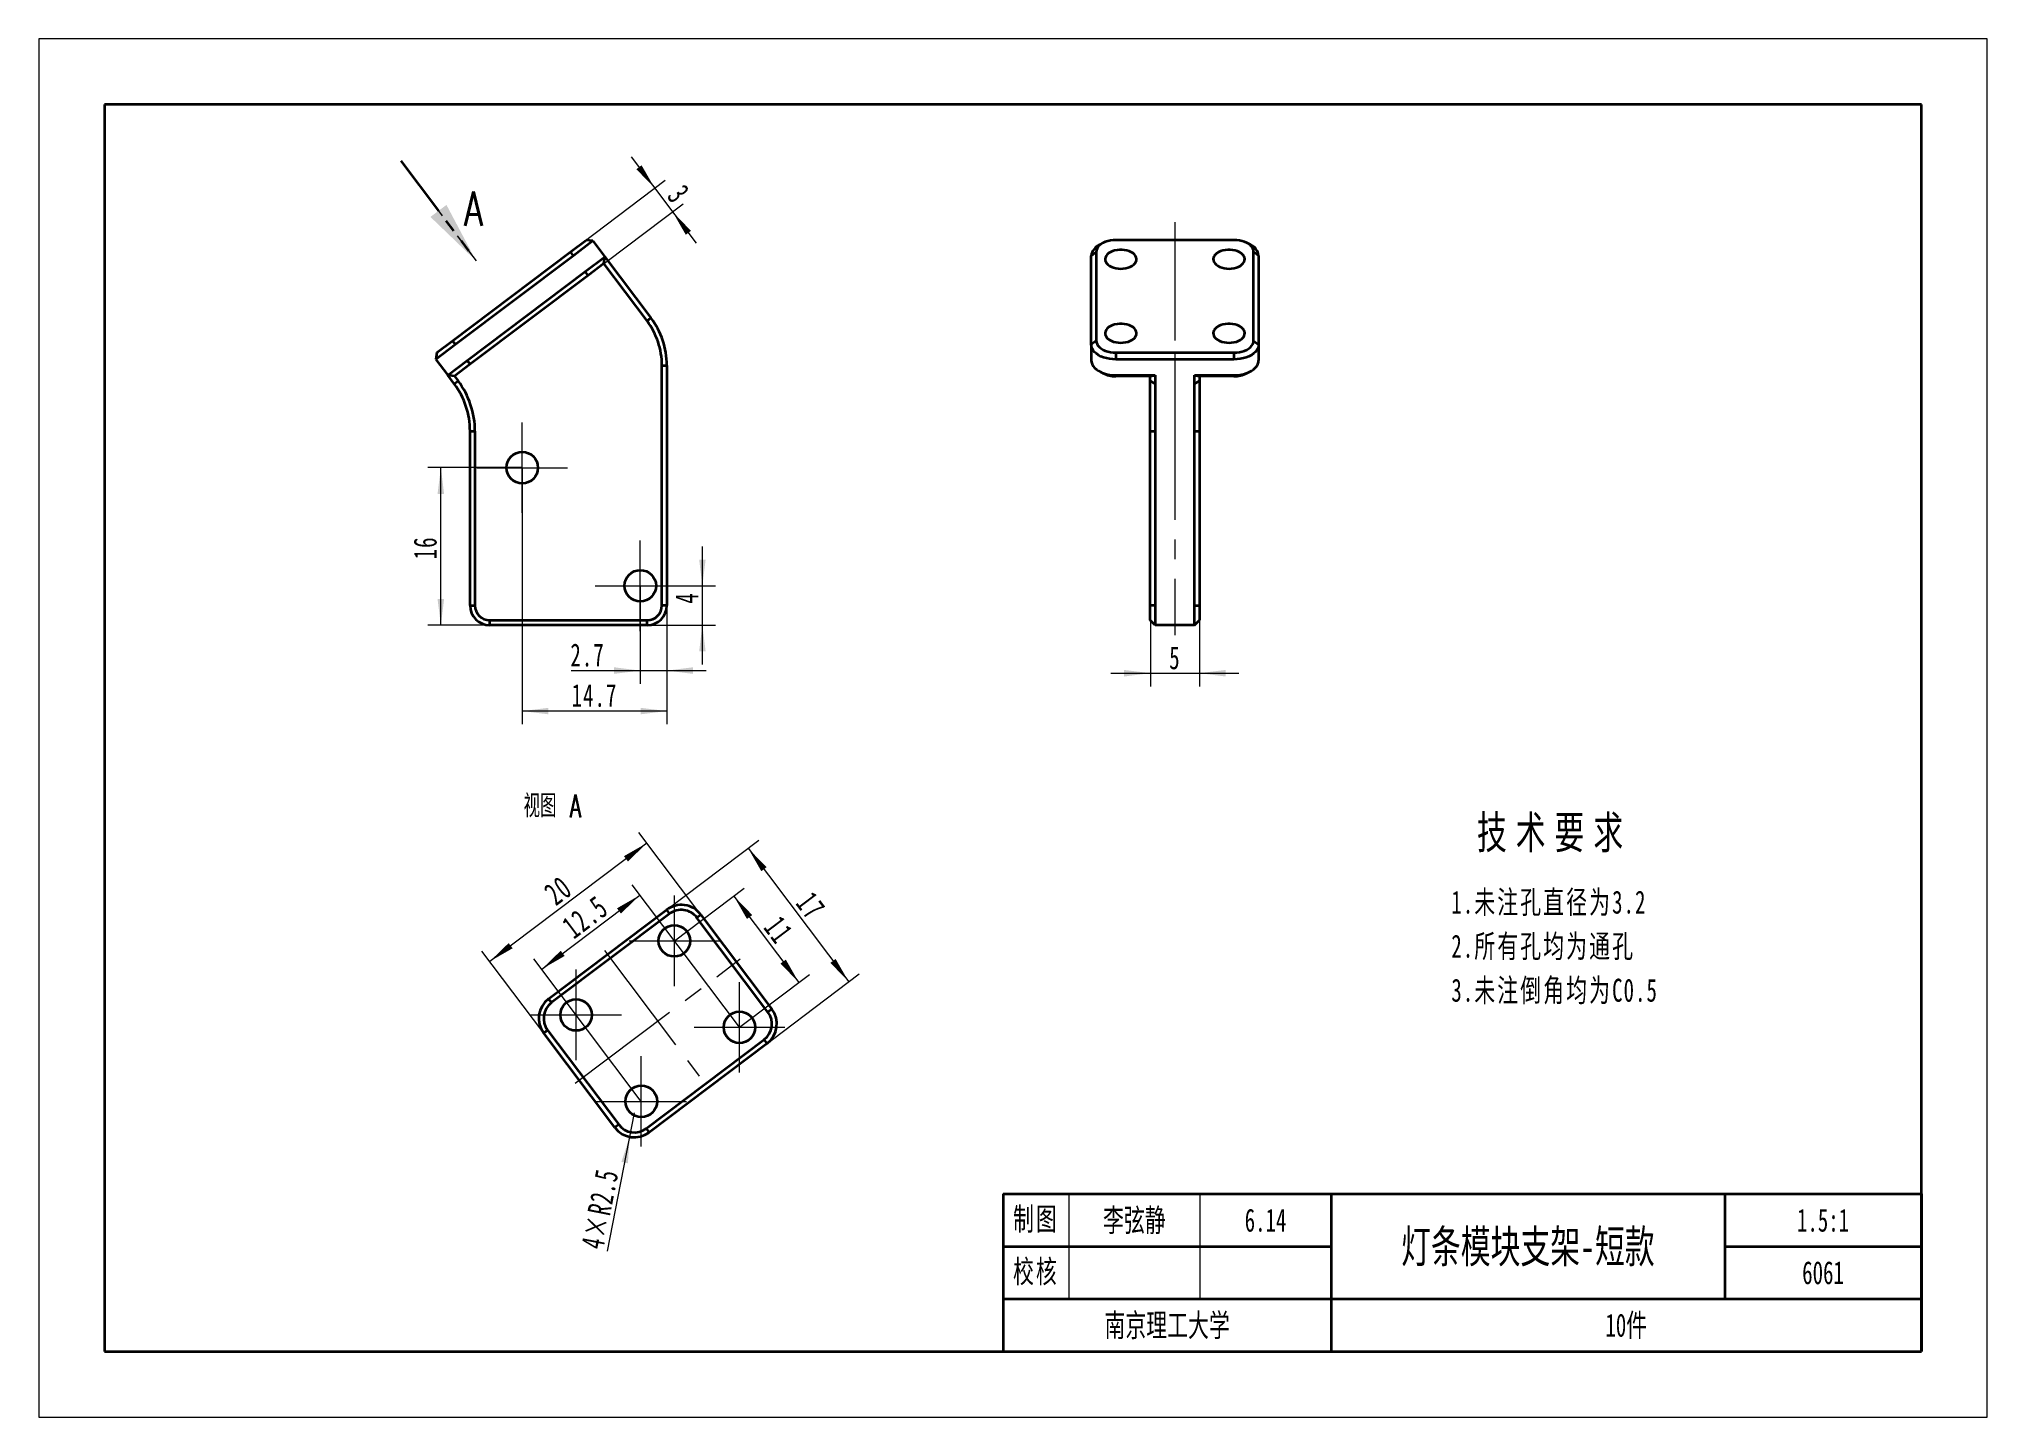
# Model space of a CAD drawing. Header units: millimetres. Extents: x -99 to 99, y -70 to 70.
import ezdxf
from ezdxf.enums import TextEntityAlignment as Align

# ---------------------------------------------------------------- set-up
doc = ezdxf.new("R2010")
doc.units = ezdxf.units.MM
for name, pattern in [('HIDDEN', [1.905, 1.27, -0.635]), ('PHANTOM', [12.7, 6.35, -1.27, 1.27, -1.27, 1.27, -1.27]), ('点画线', [18, 12, -2, 2, -2])]:
    doc.linetypes.add(name, pattern=pattern)
doc.layers.get('0').update_dxf_attribs({"lineweight": 35})
for name, color, linetype, lineweight in [('中心线层', 1, '点画线', 18), ('尺寸线层', 3, 'Continuous', 18), ('粗实线层', 7, 'Continuous', 35), ('细实线层', 7, 'Continuous', 18)]:
    doc.layers.add(name, color=color, linetype=linetype, lineweight=lineweight)
doc.styles.add('SLDTEXTSTYLE5', font='txt.shx', dxfattribs={"width": 0.7, "bigfont": 'gbcbig.shx'})
doc.styles.add('SLDTEXTSTYLE6', font='txt.shx', dxfattribs={"width": 0.65, "bigfont": 'bigfont.shx'})
doc.styles.add('TitleStyle', font='', dxfattribs={"width": 0.667})
doc.styles.add('标准', font='', dxfattribs={"width": 0.667})
doc.styles.get('TitleStyle').set_extended_font_data('宋体')
doc.styles.get('标准').set_extended_font_data('宋体')
doc.dimstyles.new('GB_尺寸', dxfattribs={"dimscale": 0.666667, "dimtxt": 3.5, "dimasz": 4, "dimexe": 2, "dimexo": 0, "dimtad": 1, "dimdsep": 46, "dimtxsty": '标准', "dimblk": '_CAXARROW', "dimcen": 0, "dimdle": 8, "dimazin": 2, "dimtfac": 0.707107, "dimtdec": 3, "dimtmove": 2, "dimatfit": 3, "dimfxl": 0, "dimfrac": 2, "dimtolj": 1, "dimarcsym": 0})

# ---------------------------------------------------------------- blocks, each defined once
blk = doc.blocks.new('$CAXA_FRAME_13B17AC1$')
at = {"layer": '粗实线层'}
for p, q in [((-138.5, 95), (-138.5, -95)), ((138.5, 95), (-138.5, 95)), ((138.5, -95), (138.5, 95)), ((-138.5, -95), (138.5, -95))]:
    blk.add_line(p, q, dxfattribs=at)
at = {"layer": '细实线层'}
for p, q in [((148.5, 105), (-148.5, 105)), ((-148.5, 105), (-148.5, -105)), ((148.5, -105), (148.5, 105)), ((-148.5, -105), (148.5, -105))]:
    blk.add_line(p, q, dxfattribs=at)
blk = doc.blocks.new('$CAXA_TITLE_151E506F$')
at = {"layer": '粗实线层'}
for p, q in [((-140, 24), (-140, 0)), ((-140, 24), (0, 24)), ((-90, 24), (-90, 0)), ((-30, 24), (-30, 8)), ((0, 24), (0, 0)), ((0, 24), (0, 8)), ((-140, 16), (-90, 16)), ((-30, 16), (0, 16)), ((-140, 8), (0, 8)), ((-140, 0), (0, 0))]:
    blk.add_line(p, q, dxfattribs=at)
at = {"layer": '细实线层'}
for p, q in [((-130, 24), (-130, 8)), ((-110, 24), (-110, 8))]:
    blk.add_line(p, q, dxfattribs=at)
at = {"layer": '尺寸线层', "char_height": 3.481, "width": 18, "attachment_point": 5, "line_spacing_factor": 0.963108, "style": '标准'}
for s, insert in [('\\T1.1;制图', (-135, 20)), ('\\T1.1;校核', (-135, 12))]:
    blk.add_mtext(s, dxfattribs=dict(at, insert=insert))
at = {"layer": '尺寸线层', "style": '标准', "width": 0.667}
for tag, height, p in [('制图签名', 3.63, (-120, 20)), ('制图日期', 3.63, (-100, 20)), ('图纸比例', 3.63, (-15, 20)), ('图纸名称', 5.19, (-60, 16)), ('校核签名', 3.63, (-120, 12)), ('校核日期', 3.63, (-100, 12)), ('重量', 3.63, (-15, 12)), ('院校名称', 3.63, (-115, 4)), ('图纸编号', 3.63, (-45, 4))]:
    blk.add_attdef(tag, text='', height=height, dxfattribs=at).set_placement(p, align=Align.MIDDLE_CENTER)
blk = doc.blocks.new('SW_PROJECTIONARROW_0')
at = {"linetype": 'Continuous', "lineweight": 25}
blk.add_hatch(color=0, dxfattribs=at).paths.add_polyline_path([(-197.74, 268.77), (-200.75, 274.45), (-202.38, 273.23)], flags=0)
blk.add_hatch(color=0, dxfattribs=at).paths.add_polyline_path([(-197.74, 268.77), (-200.75, 274.45), (-202.38, 273.23)], flags=0)
at = {"color": 0, "linetype": 'HIDDEN', "lineweight": 18}
blk.add_line((-205.39, 278.91), (-197.74, 268.77), dxfattribs=at)
blk.add_line((-205.39, 278.91), (-197.74, 268.77), dxfattribs=at)
at = {"color": 0, "linetype": 'PHANTOM', "lineweight": 35}
blk.add_line((-205.39, 278.91), (-197.74, 268.77), dxfattribs=at)
at = {"color": 0, "linetype": 'Continuous', "lineweight": 25, "insert": (-198.95, 275.81), "char_height": 3.5, "width": 2.8, "attachment_point": 1, "style": 'SLDTEXTSTYLE5'}
blk.add_mtext('A', dxfattribs=at)
blk.add_mtext('A', dxfattribs=at)
blk = doc.blocks.new('*X5')
at = {"layer": '尺寸线层', "linetype": 'Continuous'}
for points in [[(-37.21, -11.69), (-39.14, -13.56), (-39.54, -13.02)], [(-53.19, -23.72), (-50.86, -22.38), (-51.26, -21.85)]]:
    blk.add_hatch(color=0, dxfattribs=at).paths.add_polyline_path(points, flags=0)
at = {"layer": '尺寸线层', "color": 0, "linetype": 'Continuous'}
for p, q in [((-37.21, -11.69), (-53.19, -23.72)), ((-31.73, -18.97), (-38.02, -10.62)), ((-47.7, -31.01), (-53.99, -22.66))]:
    blk.add_line(p, q, dxfattribs=at)
at = {"layer": '尺寸线层', "color": 0, "insert": (-46.23, -16.52), "char_height": 2.333, "width": 4.6667, "attachment_point": 5, "rotation": 37, "line_spacing_factor": 1.15057, "style": '标准'}
blk.add_mtext('\\T1.1;20', dxfattribs=at)
blk = doc.blocks.new('_CAXARROW')
blk.add_hatch(color=0).paths.add_polyline_path([(0, 0), (-1, 0.125), (-1, -0.125)], flags=0)
blk = doc.blocks.new('*X6')
at = {"layer": '尺寸线层', "linetype": 'Continuous'}
blk.add_hatch(color=0, dxfattribs=at).paths.add_polyline_path([(-38.96, -41.54), (-39.8, -44.09), (-39.14, -44.22)], flags=0)
at = {"layer": '尺寸线层', "color": 0, "linetype": 'Continuous'}
blk.add_line((-41.23, -53.15), (-38.48, -39.08), dxfattribs=at)
at = {"layer": '尺寸线层', "color": 0, "linetype": 'Continuous', "insert": (-41.99, -48.86), "char_height": 2.3333, "width": 16.2589, "attachment_point": 5, "rotation": 78.9395, "line_spacing_factor": 1.15057, "style": '标准'}
blk.add_mtext('\\T1.1;4×R2.5', dxfattribs=at)
blk = doc.blocks.new('*X7')
at = {"layer": '尺寸线层', "linetype": 'Continuous'}
for points in [[(-36.41, 54.84), (-37.75, 57.17), (-38.28, 56.77)], [(-34.6, 52.44), (-32.73, 50.51), (-33.26, 50.11)]]:
    blk.add_hatch(color=0, dxfattribs=at).paths.add_polyline_path(points, flags=0)
at = {"layer": '尺寸线层', "color": 0, "linetype": 'Continuous'}
for p, q in [((-38.82, 58.03), (-32.2, 49.25)), ((-44.99, 48.37), (-35.34, 55.64)), ((-43.18, 45.98), (-33.54, 53.24))]:
    blk.add_line(p, q, dxfattribs=at)
at = {"layer": '尺寸线层', "color": 0, "insert": (-33.98, 54.23), "char_height": 2.333, "width": 4.6667, "attachment_point": 5, "rotation": 307, "line_spacing_factor": 1.15057, "style": '标准'}
blk.add_mtext('\\T1.1;3', dxfattribs=at)
blk = doc.blocks.new('*X8')
at = {"layer": '尺寸线层', "linetype": 'Continuous'}
for points in [[(-49.88, 1.72), (-47.22, 1.39), (-47.22, 2.05)], [(-35.18, 1.72), (-37.85, 1.39), (-37.85, 2.05)]]:
    blk.add_hatch(color=0, dxfattribs=at).paths.add_polyline_path(points, flags=0)
at = {"layer": '尺寸线层', "color": 0, "linetype": 'Continuous'}
for p, q in [((-49.88, 26.45), (-49.88, 0.39)), ((-35.18, 12.45), (-35.18, 0.39)), ((-35.18, 1.72), (-49.88, 1.72))]:
    blk.add_line(p, q, dxfattribs=at)
at = {"layer": '尺寸线层', "color": 0, "insert": (-42.53, 3.3), "char_height": 2.333, "width": 8.8059, "attachment_point": 5, "line_spacing_factor": 1.15057, "style": '标准'}
blk.add_mtext('\\T1.1;14.7', dxfattribs=at)
blk = doc.blocks.new('*X9')
at = {"layer": '尺寸线层', "linetype": 'Continuous'}
for points in [[(-37.88, 5.83), (-40.55, 6.17), (-40.55, 5.5)], [(-35.18, 5.83), (-32.52, 6.17), (-32.52, 5.5)]]:
    blk.add_hatch(color=0, dxfattribs=at).paths.add_polyline_path(points, flags=0)
at = {"layer": '尺寸线层', "color": 0, "linetype": 'Continuous'}
for p, q in [((-37.88, 14.45), (-37.88, 4.5)), ((-35.18, 12.45), (-35.18, 4.5)), ((-44.9, 5.83), (-31.18, 5.83))]:
    blk.add_line(p, q, dxfattribs=at)
at = {"layer": '尺寸线层', "color": 0, "insert": (-43.24, 7.4), "char_height": 2.333, "width": 6.6357, "attachment_point": 5, "line_spacing_factor": 1.15057, "style": '标准'}
blk.add_mtext('\\T1.1;2.7', dxfattribs=at)
blk = doc.blocks.new('*X10')
at = {"layer": '尺寸线层', "linetype": 'Continuous'}
for points in [[(-31.57, 14.45), (-31.9, 17.11), (-31.24, 17.11)], [(-31.57, 10.45), (-31.9, 7.78), (-31.24, 7.78)]]:
    blk.add_hatch(color=0, dxfattribs=at).paths.add_polyline_path(points, flags=0)
at = {"layer": '尺寸线层', "color": 0, "linetype": 'Continuous'}
for p, q in [((-31.57, 6.45), (-31.57, 18.45)), ((-37.88, 14.45), (-30.24, 14.45)), ((-37.18, 10.45), (-30.24, 10.45))]:
    blk.add_line(p, q, dxfattribs=at)
at = {"layer": '尺寸线层', "color": 0, "insert": (-33.14, 13.21), "char_height": 2.333, "width": 4.6667, "attachment_point": 5, "rotation": 90, "line_spacing_factor": 1.15057, "style": '标准'}
blk.add_mtext('\\T1.1;4', dxfattribs=at)
blk = doc.blocks.new('*X11')
at = {"layer": '尺寸线层', "linetype": 'Continuous'}
for points in [[(-58.15, 26.45), (-58.49, 23.78), (-57.82, 23.78)], [(-58.15, 10.45), (-58.49, 13.11), (-57.82, 13.11)]]:
    blk.add_hatch(color=0, dxfattribs=at).paths.add_polyline_path(points, flags=0)
at = {"layer": '尺寸线层', "color": 0, "linetype": 'Continuous'}
for p, q in [((-49.88, 26.45), (-59.49, 26.45)), ((-58.15, 10.45), (-58.15, 26.45)), ((-53.18, 10.45), (-59.49, 10.45))]:
    blk.add_line(p, q, dxfattribs=at)
at = {"layer": '尺寸线层', "color": 0, "insert": (-59.73, 18.3), "char_height": 2.333, "width": 4.6667, "attachment_point": 5, "rotation": 90, "line_spacing_factor": 1.15057, "style": '标准'}
blk.add_mtext('\\T1.1;16', dxfattribs=at)
blk = doc.blocks.new('*X12')
at = {"layer": '尺寸线层', "linetype": 'Continuous'}
for points in [[(13.96, 5.57), (11.29, 5.9), (11.29, 5.23)], [(18.96, 5.57), (21.62, 5.9), (21.62, 5.23)]]:
    blk.add_hatch(color=0, dxfattribs=at).paths.add_polyline_path(points, flags=0)
at = {"layer": '尺寸线层', "color": 0, "linetype": 'Continuous'}
for p, q in [((13.96, 10.95), (13.96, 4.23)), ((18.96, 10.95), (18.96, 4.23)), ((9.96, 5.57), (22.96, 5.57))]:
    blk.add_line(p, q, dxfattribs=at)
at = {"layer": '尺寸线层', "color": 0, "insert": (16.46, 7.12), "char_height": 2.333, "width": 4.6667, "attachment_point": 5, "line_spacing_factor": 1.15057, "style": '标准'}
blk.add_mtext('\\T1.1;5', dxfattribs=at)
blk = doc.blocks.new('*X13')
at = {"layer": '尺寸线层', "linetype": 'Continuous'}
for points in [[(-37.92, -16.98), (-40.25, -18.32), (-39.85, -18.85)], [(-47.9, -24.5), (-45.97, -22.63), (-45.57, -23.16)]]:
    blk.add_hatch(color=0, dxfattribs=at).paths.add_polyline_path(points, flags=0)
at = {"layer": '尺寸线层', "color": 0, "linetype": 'Continuous'}
for p, q in [((-47.9, -24.5), (-37.92, -16.98)), ((-27.8, -30.41), (-38.72, -15.92)), ((-37.78, -37.93), (-48.71, -23.44))]:
    blk.add_line(p, q, dxfattribs=at)
at = {"layer": '尺寸线层', "color": 0, "insert": (-43.48, -19.2), "char_height": 2.333, "width": 8.7885, "attachment_point": 5, "rotation": 37, "line_spacing_factor": 1.15057, "style": '标准'}
blk.add_mtext('\\T1.1;12.5', dxfattribs=at)
blk = doc.blocks.new('*X14')
at = {"layer": '尺寸线层', "linetype": 'Continuous'}
for points in [[(-28.38, -17.07), (-26.5, -19), (-27.04, -19.4)], [(-21.76, -25.86), (-23.09, -23.53), (-23.63, -23.93)]]:
    blk.add_hatch(color=0, dxfattribs=at).paths.add_polyline_path(points, flags=0)
at = {"layer": '尺寸线层', "color": 0, "linetype": 'Continuous'}
for p, q in [((-34.42, -21.63), (-27.31, -16.27)), ((-28.38, -17.07), (-21.76, -25.86)), ((-27.8, -30.41), (-20.69, -25.05))]:
    blk.add_line(p, q, dxfattribs=at)
at = {"layer": '尺寸线层', "color": 0, "insert": (-23.81, -20.51), "char_height": 2.333, "width": 4.6667, "attachment_point": 5, "rotation": 307, "line_spacing_factor": 1.15057, "style": '标准'}
blk.add_mtext('\\T1.1;11', dxfattribs=at)
blk = doc.blocks.new('*X15')
at = {"layer": '尺寸线层', "linetype": 'Continuous'}
for points in [[(-26.92, -12.22), (-25.05, -14.14), (-25.58, -14.55)], [(-16.69, -25.79), (-18.03, -23.46), (-18.56, -23.86)]]:
    blk.add_hatch(color=0, dxfattribs=at).paths.add_polyline_path(points, flags=0)
at = {"layer": '尺寸线层', "color": 0, "linetype": 'Continuous'}
for p, q in [((-35.23, -18.48), (-25.85, -11.41)), ((-26.92, -12.22), (-16.69, -25.79)), ((-27.8, -34.17), (-15.62, -24.99))]:
    blk.add_line(p, q, dxfattribs=at)
at = {"layer": '尺寸线层', "color": 0, "insert": (-20.54, -18.05), "char_height": 2.333, "width": 4.6667, "attachment_point": 5, "rotation": 307, "line_spacing_factor": 1.15057, "style": '标准'}
blk.add_mtext('\\T1.1;17', dxfattribs=at)
blk = doc.blocks.new('*X16')
at = {"layer": '尺寸线层', "color": 0, "linetype": 'ByBlock', "lineweight": -2, "line_spacing_factor": 1.15057}
for s, insert, char_height, width, attachment_point, style in [('\\T1.3;技术要求', (10.49, 0), 3.333, 114.7347, 2, 'TitleStyle'), ('\\pi-2.333333,l2.333333;{\\T1.10000;1.未注孔直径为3.2}\\P\\pi-2.333333,l2.333333;{\\T1.10000;2.所有孔均为通孔}\\P\\pi-2.333333,l2.333333;{\\T1.10000;3.未注倒角均为C0.5}\\P\\pi-2.333333,l2.333333;', (0, -7.59), 2.3333, 57.3674, 1, '标准')]:
    blk.add_mtext(s, dxfattribs=dict(at, insert=insert, char_height=char_height, width=width, attachment_point=attachment_point, style=style))

msp = doc.modelspace()

# ---------------------------------------------------------------- linework, layer by layer
at = {"layer": '中心线层'}
for p, q in [((16.458, 51.373), (16.458, 36.346)), ((16.458, 38.266), (16.458, 27.151)), ((16.458, 33.151), (16.458, 9.446)), ((-49.884, 21.846), (-49.884, 31.046)), ((-54.484, 26.446), (-45.284, 26.446)), ((-37.884, 9.846), (-37.884, 19.046)), ((-42.484, 14.446), (-33.284, 14.446)), ((-34.42, -26.225), (-34.42, -17.025)), ((-39.02, -21.625), (-29.82, -21.625)), ((-44.487, -36.098), (-27.716, -23.46)), ((-41.518, -22.592), (-30.685, -36.967)), ((-44.403, -33.748), (-44.403, -24.548)), ((-27.8, -35.01), (-27.8, -25.81)), ((-49.003, -29.148), (-39.803, -29.148)), ((-32.4, -30.41), (-23.2, -30.41)), ((-37.783, -42.533), (-37.783, -33.333)), ((-42.383, -37.933), (-33.183, -37.933))]:
    msp.add_line(p, q, dxfattribs=at)
at = {"layer": '粗实线层', "color": 7, "linetype": 'Continuous', "lineweight": 35}
for p, q in [((-44.986, 48.373), (-43.389, 49.577)), ((-42.689, 49.478), (-43.389, 49.577)), ((22.458, 49.577), (10.458, 49.577)), ((-56.966, 39.346), (-44.986, 48.373)), ((-44.685, 47.974), (-56.665, 38.947)), ((-44.685, 47.974), (-44.986, 48.373)), ((-42.689, 49.478), (-44.685, 47.974)), ((-43.482, 46.377), (-41.485, 47.881)), ((-42.689, 49.478), (-41.485, 47.881)), ((-41.583, 47.181), (-41.485, 47.881)), ((-41.485, 47.881), (-36.795, 41.657)), ((7.958, 47.974), (8.458, 48.373)), ((7.958, 38.947), (7.958, 47.974)), ((8.458, 48.373), (8.458, 39.346)), ((9.143, 49.28), (8.814, 49.108)), ((24.101, 49.108), (23.773, 49.28)), ((24.458, 39.346), (24.458, 48.373)), ((24.958, 47.974), (24.458, 48.373)), ((24.958, 47.974), (24.958, 38.947)), ((-55.461, 37.349), (-43.482, 46.377)), ((-43.181, 45.977), (-55.16, 36.95)), ((-43.181, 45.977), (-43.482, 46.377)), ((-41.583, 47.181), (-43.181, 45.977)), ((-37.194, 41.356), (-41.583, 47.181)), ((-37.194, 41.356), (-36.795, 41.657)), ((-56.665, 38.947), (-58.661, 37.442)), ((-58.563, 38.142), (-58.661, 37.442)), ((-58.563, 38.142), (-56.966, 39.346)), ((-56.966, 39.346), (-56.665, 38.947)), ((8.458, 39.346), (7.958, 38.947)), ((7.958, 38.947), (7.958, 37.349)), ((10.458, 38.142), (10.458, 37.442)), ((10.458, 38.142), (22.458, 38.142)), ((22.458, 38.142), (22.458, 37.442)), ((24.458, 39.346), (24.958, 38.947)), ((24.958, 38.947), (24.958, 37.349)), ((-58.661, 37.442), (-57.458, 35.845)), ((-57.458, 35.845), (-55.461, 37.349)), ((-56.757, 35.746), (-57.458, 35.845)), ((-56.795, 34.965), (-57.458, 35.845)), ((-55.16, 36.95), (-56.757, 35.746)), ((-56.757, 35.746), (-56.396, 35.266)), ((-55.16, 36.95), (-55.461, 37.349)), ((-35.684, 36.843), (-35.184, 36.843)), ((-35.684, 12.446), (-35.684, 36.843)), ((-35.184, 36.843), (-35.184, 12.446)), ((8.814, 36.216), (9.143, 36.043)), ((22.458, 37.442), (10.458, 37.442)), ((10.458, 35.845), (14.458, 35.845)), ((10.458, 35.746), (10.458, 35.845)), ((13.958, 35.746), (10.458, 35.746)), ((13.958, 35.746), (14.458, 35.845)), ((13.958, 35.266), (13.958, 35.746)), ((14.458, 35.845), (14.458, 34.965)), ((18.458, 35.845), (22.458, 35.845)), ((18.458, 34.965), (18.458, 35.845)), ((18.458, 35.845), (18.958, 35.746)), ((22.458, 35.746), (18.958, 35.746)), ((18.958, 35.746), (18.958, 35.266)), ((22.458, 35.746), (22.458, 35.845)), ((23.773, 36.043), (24.101, 36.216)), ((-56.795, 34.965), (-56.396, 35.266)), ((13.958, 35.266), (14.458, 34.965)), ((13.958, 30.151), (13.958, 35.266)), ((14.458, 34.965), (14.458, 30.151)), ((18.458, 34.965), (18.958, 35.266)), ((18.458, 30.151), (18.458, 34.965)), ((18.958, 35.266), (18.958, 30.151)), ((-55.184, 30.151), (-54.684, 30.151)), ((-55.184, 12.446), (-55.184, 30.151)), ((-54.684, 30.151), (-54.684, 12.446)), ((13.958, 30.151), (14.458, 30.151)), ((13.958, 12.446), (13.958, 30.151)), ((14.458, 30.151), (14.458, 12.446)), ((18.458, 30.151), (18.958, 30.151)), ((18.458, 12.446), (18.458, 30.151)), ((18.958, 30.151), (18.958, 12.446)), ((-55.184, 12.446), (-54.684, 12.446)), ((-35.184, 12.446), (-35.684, 12.446)), ((14.458, 12.446), (13.958, 12.446)), ((13.958, 10.946), (13.958, 12.446)), ((14.458, 12.446), (14.458, 10.446)), ((18.458, 10.446), (18.458, 12.446)), ((18.458, 12.446), (18.958, 12.446)), ((18.958, 12.446), (18.958, 10.946)), ((-53.184, 10.446), (-53.184, 10.946)), ((-53.184, 10.946), (-37.184, 10.946)), ((-37.184, 10.446), (-53.184, 10.446)), ((-37.184, 10.446), (-37.184, 10.946)), ((14.458, 10.446), (13.958, 10.946)), ((18.458, 10.446), (14.458, 10.446)), ((18.458, 10.446), (18.958, 10.946)), ((-47.207, -27.504), (-35.227, -18.477)), ((-34.926, -18.877), (-46.906, -27.904)), ((-35.227, -18.477), (-34.926, -18.877)), ((-31.726, -18.969), (-32.125, -19.27)), ((-24.903, -28.854), (-32.125, -19.27)), ((-31.726, -18.969), (-24.504, -28.553)), ((-46.906, -27.904), (-47.207, -27.504)), ((-24.504, -28.553), (-24.903, -28.854)), ((-47.299, -30.705), (-47.699, -31.006)), ((-40.477, -40.589), (-47.699, -31.006)), ((-47.299, -30.705), (-40.078, -40.288)), ((-37.277, -40.682), (-25.297, -31.655)), ((-24.996, -32.054), (-25.297, -31.655)), ((-24.996, -32.054), (-36.976, -41.081)), ((-40.078, -40.288), (-40.477, -40.589)), ((-37.277, -40.682), (-36.976, -41.081))]:
    msp.add_line(p, q, dxfattribs=at)
for points in [[(10.458, 49.577), (10.173, 49.565), (9.894, 49.528), (9.627, 49.468), (9.377, 49.386), (9.148, 49.283), (8.946, 49.161), (8.775, 49.024), (8.639, 48.873), (8.539, 48.712), (8.478, 48.545), (8.458, 48.373)], [(24.458, 48.373), (24.437, 48.545), (24.377, 48.712), (24.277, 48.873), (24.14, 49.024), (23.969, 49.161), (23.768, 49.283), (23.539, 49.386), (23.289, 49.468), (23.021, 49.528), (22.742, 49.565), (22.458, 49.577)], [(10.958, 46.658), (11.214, 46.671), (11.465, 46.708), (11.701, 46.768), (11.919, 46.851), (12.112, 46.954), (12.275, 47.074), (12.403, 47.208), (12.495, 47.353), (12.546, 47.505), (12.557, 47.66), (12.526, 47.814), (12.454, 47.962), (12.343, 48.102), (12.197, 48.23), (12.019, 48.342), (11.813, 48.435), (11.585, 48.507), (11.341, 48.556), (11.087, 48.581), (10.829, 48.581), (10.575, 48.556), (10.331, 48.507), (10.103, 48.435), (9.897, 48.342), (9.718, 48.23), (9.572, 48.102), (9.462, 47.962), (9.39, 47.814), (9.359, 47.66), (9.37, 47.505), (9.421, 47.353), (9.512, 47.208), (9.641, 47.074), (9.804, 46.954), (9.997, 46.851), (10.214, 46.768), (10.451, 46.708), (10.701, 46.671), (10.958, 46.658)], [(21.958, 46.658), (22.214, 46.671), (22.465, 46.708), (22.701, 46.768), (22.919, 46.851), (23.112, 46.954), (23.275, 47.074), (23.403, 47.208), (23.495, 47.353), (23.546, 47.505), (23.557, 47.66), (23.526, 47.814), (23.454, 47.962), (23.343, 48.102), (23.197, 48.23), (23.019, 48.342), (22.813, 48.435), (22.585, 48.507), (22.341, 48.556), (22.087, 48.581), (21.829, 48.581), (21.575, 48.556), (21.331, 48.507), (21.103, 48.435), (20.897, 48.342), (20.718, 48.23), (20.572, 48.102), (20.462, 47.962), (20.39, 47.814), (20.359, 47.66), (20.37, 47.505), (20.421, 47.353), (20.512, 47.208), (20.641, 47.074), (20.804, 46.954), (20.997, 46.851), (21.214, 46.768), (21.451, 46.708), (21.701, 46.671), (21.958, 46.658)], [(10.958, 39.135), (11.214, 39.148), (11.465, 39.185), (11.701, 39.246), (11.919, 39.329), (12.112, 39.431), (12.275, 39.551), (12.403, 39.686), (12.495, 39.83), (12.546, 39.982), (12.557, 40.137), (12.526, 40.291), (12.454, 40.44), (12.343, 40.58), (12.197, 40.707), (12.019, 40.819), (11.813, 40.912), (11.585, 40.984), (11.341, 41.033), (11.087, 41.058), (10.829, 41.058), (10.575, 41.033), (10.331, 40.984), (10.103, 40.912), (9.897, 40.819), (9.718, 40.707), (9.572, 40.58), (9.462, 40.44), (9.39, 40.291), (9.359, 40.137), (9.37, 39.982), (9.421, 39.83), (9.512, 39.686), (9.641, 39.551), (9.804, 39.431), (9.997, 39.329), (10.214, 39.246), (10.451, 39.185), (10.701, 39.148), (10.958, 39.135)], [(21.958, 39.135), (22.214, 39.148), (22.465, 39.185), (22.701, 39.246), (22.919, 39.329), (23.112, 39.431), (23.275, 39.551), (23.403, 39.686), (23.495, 39.83), (23.546, 39.982), (23.557, 40.137), (23.526, 40.291), (23.454, 40.44), (23.343, 40.58), (23.197, 40.707), (23.019, 40.819), (22.813, 40.912), (22.585, 40.984), (22.341, 41.033), (22.087, 41.058), (21.829, 41.058), (21.575, 41.033), (21.331, 40.984), (21.103, 40.912), (20.897, 40.819), (20.718, 40.707), (20.572, 40.58), (20.462, 40.44), (20.39, 40.291), (20.359, 40.137), (20.37, 39.982), (20.421, 39.83), (20.512, 39.686), (20.641, 39.551), (20.804, 39.431), (20.997, 39.329), (21.214, 39.246), (21.451, 39.185), (21.701, 39.148), (21.958, 39.135)], [(10.458, 37.442), (10.132, 37.455), (9.811, 37.493), (9.501, 37.557), (9.208, 37.644), (8.936, 37.753), (8.69, 37.883), (8.474, 38.031), (8.293, 38.194), (8.148, 38.371), (8.043, 38.557), (7.979, 38.75), (7.958, 38.947)], [(8.458, 39.346), (8.478, 39.175), (8.539, 39.007), (8.639, 38.846), (8.775, 38.695), (8.946, 38.558), (9.148, 38.436), (9.377, 38.333), (9.627, 38.251), (9.894, 38.191), (10.173, 38.155), (10.458, 38.142)], [(22.458, 38.142), (22.742, 38.155), (23.021, 38.191), (23.289, 38.251), (23.539, 38.333), (23.768, 38.436), (23.969, 38.558), (24.14, 38.695), (24.277, 38.846), (24.377, 39.007), (24.437, 39.175), (24.458, 39.346)], [(24.958, 38.947), (24.936, 38.75), (24.873, 38.557), (24.768, 38.371), (24.623, 38.194), (24.441, 38.031), (24.226, 37.883), (23.98, 37.753), (23.708, 37.644), (23.415, 37.557), (23.105, 37.493), (22.784, 37.455), (22.458, 37.442)], [(7.958, 37.349), (7.979, 37.153), (8.043, 36.96), (8.148, 36.774), (8.293, 36.597), (8.474, 36.434), (8.69, 36.286), (8.936, 36.156), (9.208, 36.046), (9.501, 35.959), (9.811, 35.896), (10.132, 35.858), (10.458, 35.845)], [(22.458, 35.845), (22.784, 35.858), (23.105, 35.896), (23.415, 35.959), (23.708, 36.046), (23.98, 36.156), (24.226, 36.286), (24.441, 36.434), (24.623, 36.597), (24.768, 36.774), (24.873, 36.96), (24.936, 37.153), (24.958, 37.349)]]:
    msp.add_lwpolyline(points, dxfattribs=at)
for centre in [(-49.884, 26.446), (-37.884, 14.446), (-34.42, -21.625), (-44.403, -29.148), (-27.8, -30.41), (-37.783, -37.933)]:
    msp.add_circle(centre, 1.6, dxfattribs=at)
for centre, radius, start, end in [((9.385, 47.786), 1.439, 113.34814, 172.51062), ((23.603, 47.841), 1.362, 5.61993, 68.52131), ((-43.184, 36.843), 8, 0, 37), ((-43.184, 36.843), 7.5, 0, 37), ((10.402, 38.561), 2.815, 243.4353, 271.13707), ((22.514, 38.561), 2.815, 268.86293, 296.5647), ((-63.184, 30.151), 8, 0, 37), ((-63.184, 30.151), 8.5, 0, 37), ((-53.184, 12.446), 2, 180, 270), ((-53.184, 12.446), 1.5, 180, 270), ((-37.184, 12.446), 2, 270, 0), ((-37.184, 12.446), 1.5, 270, 0), ((-33.723, -20.474), 2.5, 37, 127), ((-33.723, -20.474), 2, 37, 127), ((-45.702, -29.501), 2.5, 127, 217), ((-45.702, -29.501), 2, 127, 217), ((-26.501, -30.057), 2, 307, 37), ((-26.501, -30.057), 2.5, 307, 37), ((-38.48, -39.085), 2.5, 217, 307), ((-38.48, -39.085), 2, 217, 307)]:
    msp.add_arc(centre, radius, start, end, dxfattribs=at)

# ---------------------------------------------------------------- block references
at = {"layer": '尺寸线层'}
msp.add_blockref('*X16', (44.553, -8.933), dxfattribs=at)
at = {"layer": '粗实线层', "xscale": 0.6666666666666666, "yscale": 0.6666666666666666, "zscale": 0.6666666666666666}
msp.add_blockref('$CAXA_FRAME_13B17AC1$', (0, 0), dxfattribs=at)
at = {"layer": '粗实线层', "color": 3, "linetype": 'Continuous', "lineweight": 35}
msp.add_blockref('SW_PROJECTIONARROW_0', (143.168, -221.306), dxfattribs=at)
at = {"layer": '粗实线层'}
ref = msp.add_blockref('$CAXA_TITLE_151E506F$', (92.333, -63.333), dxfattribs=dict(at, xscale=0.6666666666666666, yscale=0.6666666666666666, zscale=0.6666666666666666))
ref.add_attrib('院校名称', '南京理工大学', dxfattribs={"layer": '尺寸线层', "height": 2.3333, "style": '标准', "width": 0.667}).set_placement((15.667, -60.667), align=Align.MIDDLE_CENTER)
ref.add_attrib('图纸名称', '灯条模块支架-短款', dxfattribs={"layer": '尺寸线层', "height": 3.3333, "style": '标准', "width": 0.667}).set_placement((52.333, -52.667), align=Align.MIDDLE_CENTER)
ref.add_attrib('图纸编号', '10件', dxfattribs={"layer": '尺寸线层', "height": 2.3333, "style": '标准', "width": 0.667}).set_placement((62.333, -60.667), align=Align.MIDDLE_CENTER)
ref.add_attrib('图纸比例', '1.5:1', dxfattribs={"layer": '尺寸线层', "height": 2.3333, "style": '标准', "width": 0.667}).set_placement((82.333, -50), align=Align.MIDDLE_CENTER)
ref.add_attrib('重量', '6061', dxfattribs={"layer": '尺寸线层', "height": 2.3333, "style": '标准', "width": 0.667}).set_placement((82.333, -55.333), align=Align.MIDDLE_CENTER)
ref.add_attrib('制图签名', '李弦静', dxfattribs={"layer": '尺寸线层', "height": 2.3333, "style": '标准', "width": 0.667}).set_placement((12.333, -50), align=Align.MIDDLE_CENTER)
ref.add_attrib('制图日期', '6.14', dxfattribs={"layer": '尺寸线层', "height": 2.3333, "style": '标准', "width": 0.667}).set_placement((25.667, -50), align=Align.MIDDLE_CENTER)

# ---------------------------------------------------------------- texts
at = {"layer": '粗实线层', "lineweight": 35, "insert": (-46.811, -6.75), "char_height": 2.3333, "width": 12.20717, "attachment_point": 2, "style": 'SLDTEXTSTYLE6'}
msp.add_mtext('{\\C3;视图 A}', dxfattribs=at)

# ---------------------------------------------------------------- dimensions: what is measured, and where the dimension line sits
at = {"layer": '尺寸线层'}
for base, p1, p2, angle, picture, middle in [((-34.603, 52.441), (-44.986, 48.373), (-43.181, 45.977), 127, '*X7', (-33.984, 54.229)), ((-58.152, 26.446), (-53.184, 10.446), (-49.884, 26.446), 90, '*X11', (-59.729, 18.297)), ((-31.569, 14.446), (-37.184, 10.446), (-37.884, 14.446), 90, '*X10', (-33.139, 13.209)), ((-53.187, -23.722), (-31.726, -18.969), (-47.699, -31.006), 37, '*X5', (-46.234, -16.516)), ((-16.687, -25.792), (-35.227, -18.477), (-27.8, -34.167), 127, '*X15', (-20.543, -18.055)), ((-37.92, -16.98), (-37.783, -37.933), (-27.8, -30.41), 37, '*X13', (-43.483, -19.197)), ((-21.755, -25.855), (-34.42, -21.625), (-27.8, -30.41), 127, '*X14', (-23.806, -20.514))]:
    dim = msp.add_linear_dim(base=base, p1=p1, p2=p2, angle=angle, dimstyle='GB_尺寸', override={"dimsah": 1, "dimtfill": 1, "dimtzin": 0}, dxfattribs=at)
    dim.commit()
    dim.dimension.update_dxf_attribs({"geometry": picture, "text_midpoint": middle, "dimtype": 160})
for base, p1, p2, picture, middle in [((-49.884, 1.719), (-35.184, 12.446), (-49.884, 26.446), '*X8', (-42.534, 3.295)), ((-35.184, 5.835), (-37.884, 14.446), (-35.184, 12.446), '*X9', (-43.243, 7.405)), ((18.958, 5.566), (13.958, 10.946), (18.958, 10.946), '*X12', (16.458, 7.123))]:
    dim = msp.add_linear_dim(base=base, p1=p1, p2=p2, dimstyle='GB_尺寸', override={"dimsah": 1, "dimtfill": 1, "dimtzin": 0}, dxfattribs=at)
    dim.commit()
    dim.dimension.update_dxf_attribs({"geometry": picture, "text_midpoint": middle, "dimtype": 160})
dim = msp.add_radius_dim(center=(-38.48, -39.085), mpoint=(-38.96, -41.538), dimstyle='GB_尺寸', override={"dimpost": '4×R<>', "dimsah": 1, "dimtfill": 1, "dimtzin": 0}, dxfattribs=at)
dim.commit()
dim.dimension.update_dxf_attribs({"geometry": '*X6', "text_midpoint": (-40.45, -49.159)})

doc.saveas('drawing.dxf')
